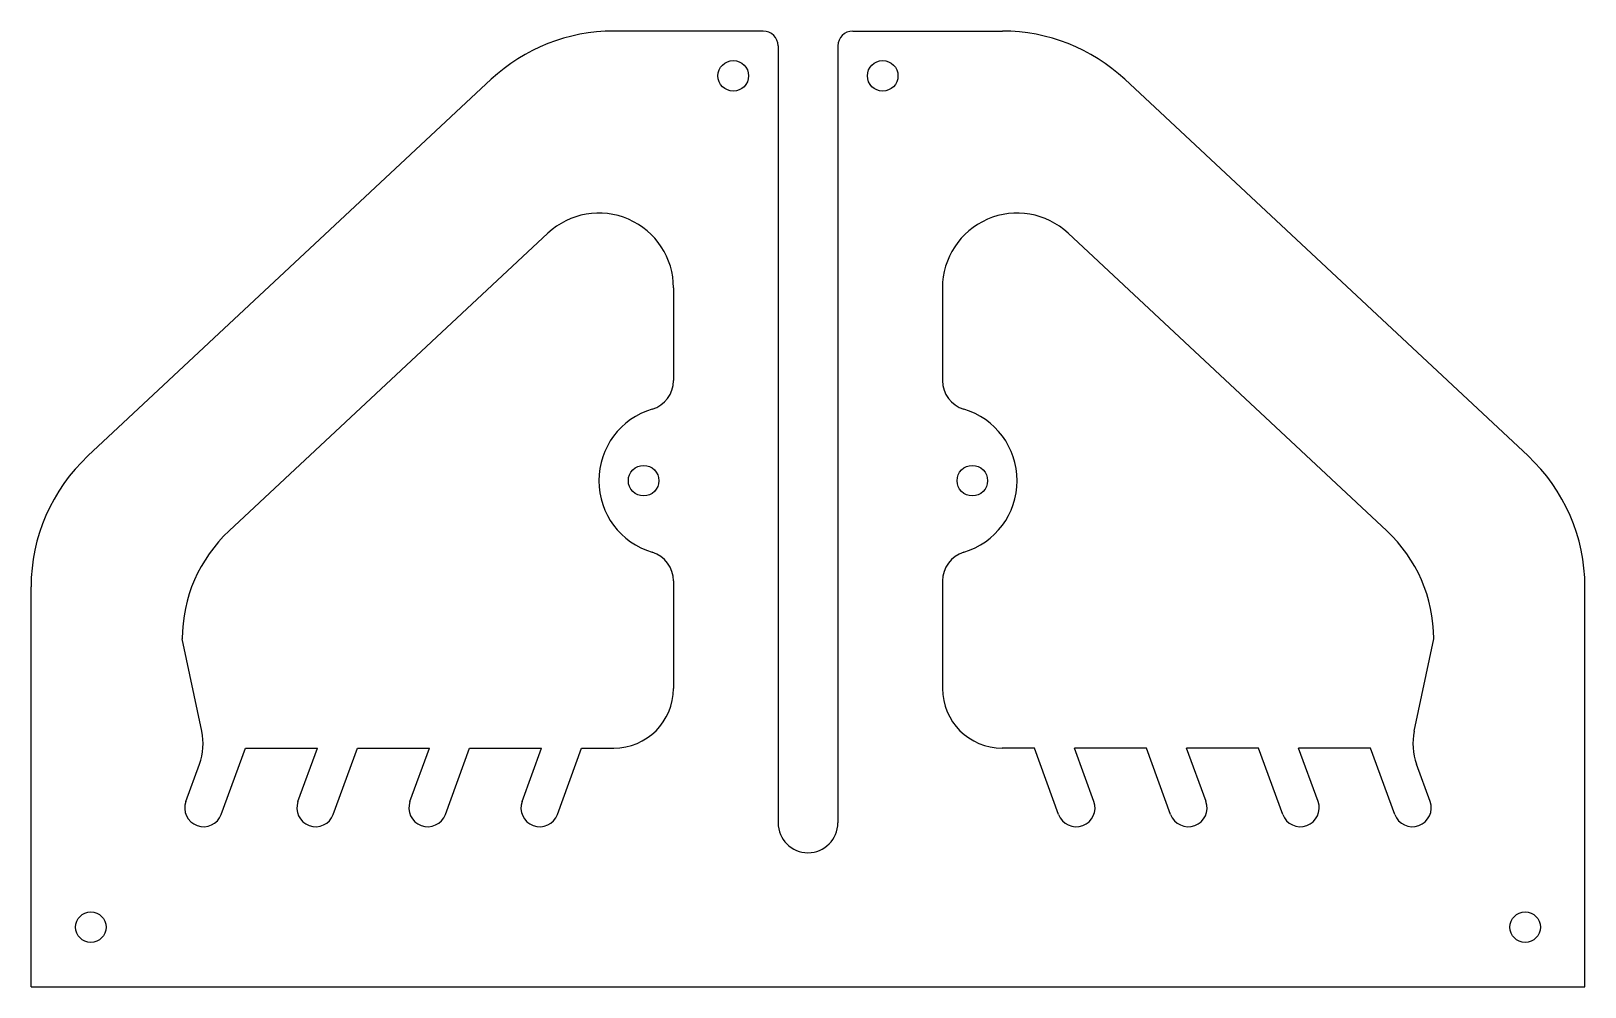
# Model space of a CAD drawing. Header units: millimetres. Extents: x 358 to 1018, y 395 to 801.
import ezdxf

# ---------------------------------------------------------------- set-up
doc = ezdxf.new("R2010")
doc.units = ezdxf.units.MM

msp = doc.modelspace()

# ---------------------------------------------------------------- linework, layer by layer
for p, q in [((668.86, 801.38), (605.26, 801.38)), ((706.96, 801.38), (770.57, 801.38)), ((675.21, 795.03), (675.21, 464.74)), ((700.61, 795.03), (700.61, 464.74)), ((553.24, 780.86), (381.89, 620.77)), ((822.59, 780.86), (993.94, 620.77)), ((577.34, 715.43), (441.88, 588.87)), ((798.49, 715.43), (933.94, 588.87)), ((630.76, 692.23), (630.76, 652.81)), ((745.06, 692.23), (745.06, 652.81)), ((357.71, 394.98), (357.71, 565.09)), ((630.76, 567.62), (630.76, 521.89)), ((745.06, 567.62), (745.06, 521.89)), ((1018.11, 394.98), (1018.11, 565.09)), ((430.28, 503.68), (421.98, 543.03)), ((945.54, 503.68), (953.85, 543.03)), ((438.54, 468.35), (448.78, 496.49)), ((448.78, 496.49), (479.38, 496.49)), ((471.13, 473.83), (479.38, 496.49)), ((486.17, 468.35), (496.41, 496.49)), ((496.41, 496.49), (527, 496.49)), ((518.75, 473.83), (527, 496.49)), ((533.79, 468.35), (544.03, 496.49)), ((544.03, 496.49), (574.63, 496.49)), ((566.38, 473.83), (574.63, 496.49)), ((581.42, 468.35), (591.66, 496.49)), ((591.66, 496.49), (605.36, 496.49)), ((784.17, 496.49), (770.46, 496.49)), ((794.41, 468.35), (784.17, 496.49)), ((809.45, 473.83), (801.2, 496.49)), ((831.8, 496.49), (801.2, 496.49)), ((842.04, 468.35), (831.8, 496.49)), ((857.07, 473.83), (848.82, 496.49)), ((879.42, 496.49), (848.82, 496.49)), ((889.66, 468.35), (879.42, 496.49)), ((904.7, 473.83), (896.45, 496.49)), ((927.05, 496.49), (896.45, 496.49)), ((937.29, 468.35), (927.05, 496.49)), ((423.5, 473.83), (429.3, 489.75)), ((952.32, 473.83), (946.53, 489.75)), ((357.71, 394.98), (1018.11, 394.98))]:
    msp.add_line(p, q)
for centre in [(656.16, 782.33), (719.66, 782.33), (618.06, 610.22), (757.76, 610.22), (383.11, 420.38), (992.71, 420.38)]:
    msp.add_circle(centre, 6.5)
for centre, radius, start, end in [((605.26, 725.18), 76.2, 90, 133.05485), ((668.86, 795.03), 6.35, 0, 90), ((706.96, 795.03), 6.35, 90, 180), ((770.57, 725.18), 76.2, 46.94515, 90), ((599.01, 692.23), 31.75, 0, 133.05485), ((776.81, 692.23), 31.75, 46.94515, 180), ((618.06, 652.81), 12.7, 286.60155, 0), ((757.76, 652.81), 12.7, 180, 253.39845), ((630.76, 610.22), 31.75, 106.60155, 253.39845), ((745.06, 610.22), 31.75, 286.60155, 73.39845), ((433.91, 565.09), 76.2, 133.05485, 180), ((941.91, 565.09), 76.2, 0, 46.94515), ((484.71, 543.03), 62.74, 133.05485, 180), ((891.11, 543.03), 62.74, 0, 46.94515), ((618.06, 567.62), 12.7, 360, 73.39845), ((757.76, 567.62), 12.7, 106.60155, 180), ((605.36, 521.89), 25.4, 270, 0), ((770.46, 521.89), 25.4, 180, 270), ((405.43, 498.44), 25.4, 340, 11.92405), ((970.4, 498.44), 25.4, 168.07595, 200), ((431.02, 471.09), 8, 160.00024, 339.99976), ((478.65, 471.09), 8, 160.00024, 339.99976), ((526.27, 471.09), 8, 160.00024, 339.99976), ((573.9, 471.09), 8, 160.00024, 339.99976), ((801.93, 471.09), 8, 200.00024, 19.99976), ((849.55, 471.09), 8, 200.00024, 19.99976), ((897.18, 471.09), 8, 200.00024, 19.99976), ((944.8, 471.09), 8, 200.00024, 19.99976), ((687.91, 464.74), 12.7, 180, 0)]:
    msp.add_arc(centre, radius, start, end)

doc.saveas('drawing.dxf')
